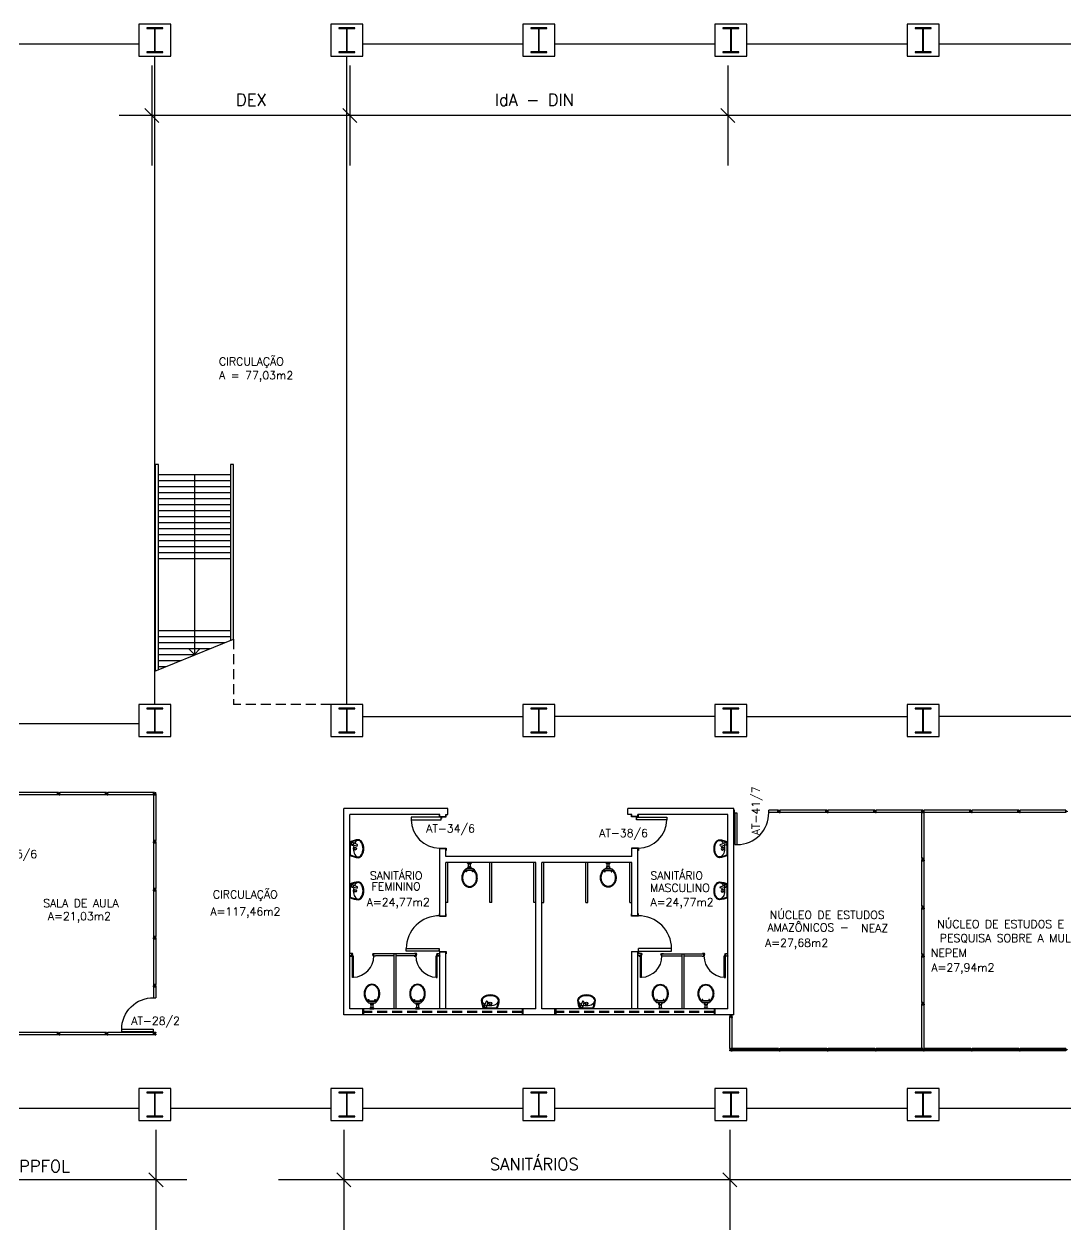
# Model space of a CAD drawing. Extents: x -34 to 79, y -30 to 41.
# Drawn here: x 6.37 to 32.4, y -29.62 to 0.51 of the extents above; entities that cross this region are included whole.
import ezdxf
from ezdxf.enums import TextEntityAlignment as Align

# ---------------------------------------------------------------- set-up
doc = ezdxf.new("R2010")
doc.units = 0
doc.header["$MEASUREMENT"] = 0
doc.linetypes.add('HIDDEN', pattern=[0.375, 0.25, -0.125])
doc.layers.get('0').update_dxf_attribs({"color": 2, "linetype": 'CONTINUOUS'})
for name, color, linetype in [('2', 2, 'CONTINUOUS'), ('ALV', 2, 'CONTINUOUS'), ('AREA', 2, 'CONTINUOUS'), ('DIV', 2, 'CONTINUOUS'), ('ENDEREÇO', 2, 'CONTINUOUS'), ('ESTR', 2, 'CONTINUOUS'), ('JAN2', 1, 'HIDDEN'), ('MARCO', 2, 'CONTINUOUS'), ('PEÇAS', 1, 'CONTINUOUS'), ('PORTA', 2, 'CONTINUOUS'), ('PROJ', 1, 'CONTINUOUS'), ('TEXTO', 2, 'CONTINUOUS')]:
    doc.layers.add(name, color=color, linetype=linetype)
doc.styles.add('UNB-100', font='simplex.shx', dxfattribs={"height": 0.2})

# ---------------------------------------------------------------- blocks, each defined once
blk = doc.blocks.new('MTT')
for p, q in [((-0.008, 0.03), (-0.03, 0.03)), ((-0.03, 0.006), (-0.03, 0.03)), ((-0.0205, 0.006), (-0.03, 0.006)), ((-0.0205, 0.006), (-0.0205, -0.006)), ((-0.008, 0.02), (-0.008, 0.03)), ((0.008, 0.02), (-0.008, 0.02)), ((0.0051, 0), (-0.0051, 0)), ((0, 0.0051), (0, -0.0051)), ((0.008, 0.03), (0.008, 0.02)), ((0.008, 0.03), (0.03, 0.03)), ((0.0205, 0.006), (0.0205, -0.006)), ((0.0205, 0.006), (0.03, 0.006)), ((0.03, 0.03), (0.03, 0.006)), ((-0.03, -0.006), (-0.03, -0.03)), ((-0.0205, -0.006), (-0.03, -0.006)), ((-0.008, -0.03), (-0.03, -0.03)), ((0.008, -0.02), (-0.008, -0.02)), ((-0.008, -0.03), (-0.008, -0.02)), ((0.008, -0.03), (0.008, -0.02)), ((0.008, -0.03), (0.03, -0.03)), ((0.0205, -0.006), (0.03, -0.006)), ((0.03, -0.03), (0.03, -0.006))]:
    blk.add_line(p, q)
blk = doc.blocks.new('DIV12')
for p, q in [((-0.0051, 0), (0.0051, 0)), ((0, -0.0051), (0, 0.0051)), ((0.0205, -0.004), (0.0205, 0.004)), ((0.0215, -0.004), (0.0215, 0.004)), ((0.0225, 0.006), (0.029, 0.006)), ((0.0225, 0.005), (0.028, 0.005)), ((0.029, 0.004), (0.029, -0.004)), ((0.03, 0.03), (0.03, -0.03)), ((0.03, 0.03), (1.17, 0.03)), ((0.03, 0.009), (0.03, 0.027)), ((0.03, 0.005), (0.03, -0.005)), ((1.17, 0.03), (1.17, -0.03)), ((1.17, 0.005), (1.17, -0.005)), ((1.1775, 0.006), (1.171, 0.006)), ((1.171, 0.004), (1.171, -0.004)), ((1.1775, 0.005), (1.172, 0.005)), ((1.1785, -0.004), (1.1785, 0.004)), ((1.1795, -0.004), (1.1795, 0.004)), ((1.2051, 0), (1.1949, 0)), ((1.1949, 0), (1.2051, 0)), ((1.2, -0.0051), (1.2, 0.0051)), ((0.0225, -0.005), (0.028, -0.005)), ((0.0225, -0.006), (0.029, -0.006)), ((0.03, -0.009), (0.03, -0.027)), ((0.03, -0.03), (0.03, -0.009)), ((0.03, -0.03), (1.17, -0.03)), ((1.1775, -0.006), (1.171, -0.006)), ((1.1775, -0.005), (1.172, -0.005))]:
    blk.add_line(p, q)
for centre, radius, start, end in [((0.0225, 0.004), 0.002, 90, 180), ((0.0225, 0.004), 0.001, 90, 180), ((0.028, 0.004), 0.001, 0, 90), ((0.029, 0.005), 0.001, 0, 90), ((1.171, 0.005), 0.001, 90, 180), ((1.172, 0.004), 0.001, 90, 180), ((1.1775, 0.004), 0.002, 360, 90), ((1.1775, 0.004), 0.001, 0, 90), ((0.0225, -0.004), 0.002, 180, 270), ((0.0225, -0.004), 0.001, 180, 270), ((0.028, -0.004), 0.001, 270, 0), ((0.029, -0.005), 0.001, 270, 0), ((1.171, -0.005), 0.001, 180, 270), ((1.172, -0.004), 0.001, 180, 270), ((1.1775, -0.004), 0.002, 270, 360), ((1.1775, -0.004), 0.001, 270, 0)]:
    blk.add_arc(centre, radius, start, end)
blk = doc.blocks.new('PAD12')
for p, q in [((-0.158, 0.827), (-0.158, 0.04)), ((-0.095, 0.827), (-0.158, 0.827)), ((-0.095, 0.04), (-0.095, 0.827)), ((-1.17, 0.03), (-0.945, 0.03)), ((-1.17, 0.03), (-1.17, -0.03)), ((-1.17, 0.009), (-1.17, 0.027)), ((-0.945, 0.03), (-0.945, -0.03)), ((-0.158, 0.04), (-0.095, 0.04)), ((-0.085, 0.03), (-0.075, 0.03)), ((-0.085, 0.03), (-0.085, -0.03)), ((-0.075, 0.03), (-0.075, -0.03)), ((-1.17, -0.03), (-1.17, -0.009)), ((-1.17, -0.009), (-1.17, -0.027)), ((-1.17, -0.03), (-0.945, -0.03)), ((-0.085, -0.03), (-0.075, -0.03))]:
    blk.add_line(p, q)
blk.add_arc((-0.158, 0.04), 0.787, 90, 180.7004)
blk = doc.blocks.new('PD12')
for p, q in [((-0.05, 0.827), (-0.113, 0.827)), ((-0.113, 0.827), (-0.113, 0.04)), ((-0.05, 0.04), (-0.05, 0.827)), ((-1.205, 0), (-1.195, 0)), ((-1.2, -0.005), (-1.2, 0.005)), ((-1.17, 0.03), (-1.17, -0.03)), ((-1.17, 0.03), (-0.9, 0.03)), ((-1.17, 0.009), (-1.17, 0.027)), ((-0.9, 0.03), (-0.9, -0.03)), ((-0.113, 0.04), (-0.05, 0.04)), ((-0.04, 0.03), (-0.04, -0.03)), ((-0.04, 0.03), (-0.03, 0.03)), ((-0.03, 0.03), (-0.03, -0.03)), ((0.005, 0), (-0.005, 0)), ((-0.005, 0), (0.005, 0)), ((0, -0.005), (0, 0.005)), ((-1.17, -0.009), (-1.17, -0.027)), ((-1.17, -0.03), (-1.17, -0.009)), ((-1.17, -0.03), (-0.9, -0.03)), ((-0.04, -0.03), (-0.03, -0.03))]:
    blk.add_line(p, q)
blk.add_arc((-0.113, 0.04), 0.787, 90, 180.7004)
blk = doc.blocks.new('LAVAT-P')
for p, q in [((-0.17, 0), (0.17, 0)), ((-0.157, -0.02), (0.157, -0.02)), ((0.063, -0.173), (0.094, -0.055)), ((0.069, -0.185), (0.09, -0.192)), ((0.102, -0.187), (0.151, -0.074))]:
    blk.add_line(p, q)
for points in [[(-0.225, -0.214, 0.136108), (-0.208, -0.262, 0.106861), (-0.155, -0.311, 0.073747), (-0.087, -0.339, 0.060305), (0, -0.349, 0.060305), (0.087, -0.339, 0.073747), (0.155, -0.311, 0.106861), (0.208, -0.262, 0.136108), (0.225, -0.214, 0.062982)], [(0.083, -0.096, 0.121735), (-0.082, -0.096, 0.073747), (-0.145, -0.122, 0.106861), (-0.192, -0.165, 0.153587), (-0.205, -0.208, 0.153587)], [(-0.205, -0.208, 0.153587), (-0.192, -0.251, 0.106861), (-0.145, -0.294, 0.073747), (-0.082, -0.32, 0.060305), (0, -0.329, 0.060305), (0.082, -0.32, 0.073747), (0.145, -0.294, 0.106861), (0.192, -0.251, 0.153587), (0.205, -0.208, 0.153587), (0.192, -0.165, 0.106861), (0.145, -0.122, 0.014792), (0.133, -0.115, 0.039243)]]:
    blk.add_lwpolyline(points, format="xyb")
for centre, radius in [((0, -0.135), 0.0347), ((0, -0.135), 0.0265), ((0.122, -0.065), 0.03)]:
    blk.add_circle(centre, radius)
for centre, radius, start, end in [((0.376, -0.254), 0.602, 155.0201, 176.1902), ((-0.376, -0.254), 0.602, 3.8098, 24.9799), ((0.376, -0.254), 0.582, 156.2686, 173.4578), ((0.073, -0.176), 0.01, 165.2139, 250.8603), ((0.122, -0.065), 0.0361, 302.4689, 199.2518), ((0.093, -0.183), 0.01, 250.8603, 336.5068), ((-0.376, -0.254), 0.582, 6.5422, 23.7314)]:
    blk.add_arc(centre, radius, start, end)
blk = doc.blocks.new('VDC-P')
for p, q in [((-0.127, 0.192), (0.127, 0.192)), ((-0.109, 0.202), (0.109, 0.202)), ((-0.068, 0.152), (0.068, 0.152)), ((-0.05, 0.152), (-0.03, 0.11)), ((-0.05, 0.015), (-0.05, 0)), ((-0.05, 0), (0.05, 0)), ((0.045, 0.02), (-0.045, 0.02)), ((-0.04, 0.025), (-0.04, 0.02)), ((0.035, 0.03), (-0.035, 0.03)), ((-0.03, 0.152), (-0.03, 0.11)), ((0.03, 0.11), (-0.03, 0.11)), ((0.03, 0.1), (-0.03, 0.1)), ((-0.025, 0.1), (-0.025, 0.03)), ((0.025, 0.1), (0.025, 0.03)), ((0.03, 0.152), (0.03, 0.11)), ((0.05, 0.152), (0.03, 0.11)), ((0.04, 0.025), (0.04, 0.02)), ((0.05, 0.015), (0.05, 0))]:
    blk.add_line(p, q)
for points in [[(0.16, 0.244, 0.050424), (0.18, 0.288, 0.082137), (0.195, 0.381, 0.082137), (0.18, 0.474, 0.090148), (0.138, 0.549, 0.104406), (0.073, 0.601, 0.117345), (0, 0.619, 0.117345), (-0.073, 0.601, 0.104406), (-0.138, 0.549, 0.090148), (-0.18, 0.474, 0.082137), (-0.195, 0.381, 0.082137)], [(-0.195, 0.381, 0.082137), (-0.18, 0.288, 0.050424), (-0.16, 0.244, 0.104406)], [(0.142, 0.254, 0.050424), (0.161, 0.295, 0.082137), (0.175, 0.381, 0.082137), (0.161, 0.468, 0.090148), (0.122, 0.536, 0.104406), (0.064, 0.583, 0.117345), (0, 0.599, 0.117345), (-0.064, 0.583, 0.104406), (-0.122, 0.536, 0.090148), (-0.161, 0.468, 0.082137), (-0.175, 0.381, 0.082137)], [(-0.175, 0.381, 0.082137), (-0.161, 0.295, 0.050424), (-0.142, 0.254, 0.050424)]]:
    blk.add_lwpolyline(points, format="xyb")
for centre in [(-0.083, 0.226), (0.083, 0.226)]:
    blk.add_circle(centre, 0.0101)
for centre, radius, start, end in [((0.08, 0.36), 0.266, 205.6863, 226.7558), ((0.08, 0.36), 0.246, 205.6863, 219.7706), ((-0.068, 0.202), 0.05, 226.7558, 270), ((-0.045, 0.015), 0.005, 90, 180), ((-0.035, 0.025), 0.005, 90, 180), ((-0.03, 0.105), 0.005, 90, 270), ((0.03, 0.105), 0.005, 270, 90), ((0.035, 0.025), 0.005, 0, 90), ((0.045, 0.015), 0.005, 360, 90), ((0.068, 0.202), 0.05, 270, 313.2442), ((-0.08, 0.36), 0.266, 313.2442, 334.3137), ((-0.08, 0.36), 0.246, 320.2294, 334.3137)]:
    blk.add_arc(centre, radius, start, end)

msp = doc.modelspace()

# ---------------------------------------------------------------- linework, layer by layer
at = {"linetype": 'ByBlock'}
for p, q in [((48.434, -1.771), (8.743, -1.771)), ((71.359, -28.371), (12.724, -28.371))]:
    msp.add_line(p, q, dxfattribs=at)
for p, q in [((14.559, -22.775), (14.509, -22.775)), ((14.559, -22.775), (14.559, -22.725)), ((16.159, -22.725), (15.109, -22.725)), ((15.109, -22.775), (15.109, -22.725)), ((15.109, -22.775), (15.109, -22.725)), ((15.609, -22.775), (15.154, -22.775)), ((16.159, -22.775), (15.659, -22.775)), ((16.159, -22.775), (16.159, -22.725)), ((16.159, -22.775), (16.159, -22.725)), ((16.748, -22.725), (16.709, -22.725)), ((16.709, -22.775), (16.709, -22.725)), ((16.759, -22.775), (16.709, -22.775)), ((21.786, -22.775), (21.786, -22.725)), ((21.786, -22.775), (21.786, -22.725)), ((22.309, -22.725), (23.359, -22.725)), ((22.309, -22.775), (22.309, -22.725)), ((22.309, -22.775), (22.309, -22.725)), ((22.309, -22.775), (22.809, -22.775)), ((22.859, -22.775), (23.314, -22.775)), ((23.359, -22.775), (23.359, -22.725)), ((23.359, -22.775), (23.359, -22.725)), ((23.909, -22.775), (23.909, -22.725)), ((23.909, -22.775), (23.959, -22.775)), ((28.804, -23.995), (28.864, -23.995)), ((28.804, -25.09), (28.804, -23.995)), ((28.828, -23.987), (28.828, -23.994)), ((28.839, -23.965), (28.829, -23.965)), ((28.829, -23.987), (28.829, -23.993)), ((28.829, -23.995), (28.839, -23.995)), ((28.838, -23.985), (28.83, -23.985)), ((28.838, -23.986), (28.83, -23.986)), ((28.83, -23.994), (28.838, -23.994)), ((28.834, -23.96), (28.834, -23.97)), ((28.834, -23.97), (28.834, -23.96)), ((28.839, -23.987), (28.839, -23.993)), ((28.84, -23.987), (28.84, -23.994)), ((28.864, -25.09), (28.864, -23.995)), ((24.004, -25.09), (24.064, -25.09)), ((24.025, -25.09), (24.007, -25.09)), ((24.028, -25.097), (24.028, -25.091)), ((24.029, -25.09), (24.039, -25.09)), ((24.029, -25.097), (24.029, -25.092)), ((24.039, -25.12), (24.029, -25.12)), ((24.03, -25.091), (24.038, -25.091)), ((24.038, -25.098), (24.03, -25.098)), ((24.038, -25.099), (24.03, -25.099)), ((24.034, -25.125), (24.034, -25.115)), ((24.039, -25.097), (24.039, -25.092)), ((24.04, -25.097), (24.04, -25.091)), ((24.043, -25.09), (24.061, -25.09)), ((24.064, -25.09), (24.043, -25.09))]:
    msp.add_line(p, q)
for centre, radius, start, end in [((28.83, -23.987), 0.002, 90, 180), ((28.829, -23.994), 0.001, 180, 270), ((28.83, -23.987), 0.001, 90, 180), ((28.83, -23.993), 0.001, 180, 270), ((28.838, -23.987), 0.002, 0, 90), ((28.838, -23.987), 0.001, 0, 90), ((28.838, -23.993), 0.001, 270, 0), ((28.839, -23.994), 0.001, 270, 0), ((24.029, -25.091), 0.001, 90, 180), ((24.03, -25.097), 0.002, 180, 270), ((24.03, -25.092), 0.001, 90, 180), ((24.03, -25.097), 0.001, 180, 270), ((24.038, -25.092), 0.001, 360, 90), ((24.038, -25.097), 0.001, 270, 360), ((24.038, -25.097), 0.002, 270, 360), ((24.039, -25.091), 0.001, 360, 90)]:
    msp.add_arc(centre, radius, start, end)
at = {"layer": '2'}
for p, q in [((18.009, -21.44), (18.009, -20.44)), ((18.059, -21.44), (18.059, -20.44)), ((20.409, -21.44), (20.409, -20.44)), ((20.459, -21.44), (20.459, -20.44)), ((16.92, -21.725), (16.909, -21.725)), ((21.548, -21.725), (21.559, -21.725)), ((21.72, -22.665), (21.72, -22.592)), ((15.609, -22.725), (15.609, -24.1)), ((15.659, -22.725), (15.659, -24.1)), ((21.786, -22.725), (21.709, -22.725)), ((21.774, -22.775), (21.709, -22.775)), ((22.809, -22.725), (22.809, -24.1)), ((22.859, -22.725), (22.859, -24.1)), ((25.204, -25.11), (24.064, -25.11)), ((25.204, -25.13), (24.064, -25.13)), ((26.404, -25.11), (25.264, -25.11)), ((26.404, -25.13), (25.264, -25.13)), ((27.604, -25.11), (26.464, -25.11)), ((27.604, -25.13), (26.464, -25.13)), ((28.804, -25.11), (27.664, -25.11)), ((28.804, -25.13), (27.664, -25.13)), ((30.004, -25.11), (28.864, -25.11)), ((30.004, -25.13), (28.864, -25.13)), ((31.204, -25.11), (30.064, -25.11)), ((31.204, -25.13), (30.064, -25.13)), ((32.404, -25.11), (31.264, -25.11)), ((32.404, -25.13), (31.264, -25.13))]:
    msp.add_line(p, q, dxfattribs=at)
at = {"layer": 'ALV'}
for p, q in [((14.359, -24.25), (14.359, -19.09)), ((16.959, -19.09), (14.359, -19.09)), ((16.759, -19.24), (14.509, -19.24)), ((14.509, -24.1), (14.509, -19.24)), ((16.759, -19.29), (16.759, -19.24)), ((16.909, -19.29), (16.909, -19.24)), ((16.909, -19.24), (16.959, -19.24)), ((16.959, -19.24), (16.959, -19.09)), ((21.459, -19.24), (21.459, -19.09)), ((24.109, -19.09), (21.459, -19.09)), ((21.559, -19.24), (21.459, -19.24)), ((21.559, -19.29), (21.559, -19.24)), ((21.709, -19.29), (21.709, -19.24)), ((23.959, -19.24), (21.709, -19.24)), ((23.959, -24.1), (23.959, -19.24)), ((24.109, -24.25), (24.109, -19.09)), ((16.759, -19.29), (16.909, -19.29)), ((21.709, -19.29), (21.559, -19.29)), ((16.759, -20.09), (16.909, -20.09)), ((16.759, -21.775), (16.759, -20.09)), ((16.909, -20.29), (16.909, -20.09)), ((21.709, -20.09), (21.559, -20.09)), ((21.559, -20.29), (21.559, -20.09)), ((21.709, -20.44), (21.709, -20.09)), ((21.709, -21.775), (21.709, -20.09)), ((21.559, -20.29), (16.909, -20.29)), ((19.159, -20.44), (16.909, -20.44)), ((16.909, -21.775), (16.909, -20.44)), ((16.959, -21.44), (16.959, -20.44)), ((19.109, -21.44), (19.109, -20.44)), ((19.159, -24.1), (19.159, -20.44)), ((19.309, -24.1), (19.309, -20.44)), ((21.559, -20.44), (19.309, -20.44)), ((19.359, -21.44), (19.359, -20.44)), ((21.509, -21.44), (21.509, -20.44)), ((21.559, -21.775), (21.559, -20.44)), ((16.959, -21.44), (16.909, -21.44)), ((18.059, -21.44), (18.009, -21.44)), ((19.159, -21.44), (19.109, -21.44)), ((19.309, -21.44), (19.359, -21.44)), ((20.409, -21.44), (20.459, -21.44)), ((21.509, -21.44), (21.559, -21.44)), ((16.759, -21.775), (16.909, -21.775)), ((16.759, -21.775), (16.909, -21.775)), ((21.709, -21.775), (21.559, -21.775)), ((21.709, -21.775), (21.559, -21.775)), ((16.759, -24.1), (16.759, -22.675)), ((16.759, -22.675), (16.909, -22.675)), ((16.909, -24.1), (16.909, -22.675)), ((21.559, -24.1), (21.559, -22.675)), ((21.709, -22.675), (21.559, -22.675)), ((21.709, -24.1), (21.709, -22.675)), ((19.159, -24.1), (14.509, -24.1)), ((14.834, -24.25), (14.834, -24.1)), ((18.834, -24.1), (18.834, -24.25)), ((23.959, -24.1), (19.309, -24.1)), ((19.634, -24.25), (19.634, -24.1)), ((23.634, -24.1), (23.634, -24.25)), ((24.109, -24.25), (14.359, -24.25))]:
    msp.add_line(p, q, dxfattribs=at)
at = {"layer": 'DIV'}
for p, q in [((9.559, -0.521), (9.559, -3.021)), ((14.509, -0.521), (14.509, -3.021)), ((23.954, -0.521), (23.954, -3.021)), ((16.748, -19.3), (16.748, -19.24)), ((16.92, -19.3), (16.92, -19.24)), ((21.548, -19.3), (21.548, -19.24)), ((21.72, -19.3), (21.72, -19.24)), ((25.239, -19.165), (25.229, -19.165)), ((16.795, -19.31), (16.041, -19.31)), ((16.041, -19.31), (16.041, -19.373)), ((16.041, -19.373), (16.795, -19.373)), ((16.748, -19.3), (16.92, -19.3)), ((16.795, -19.305), (16.795, -19.331)), ((16.795, -19.373), (16.795, -19.31)), ((16.795, -19.341), (16.797, -19.341)), ((16.797, -19.308), (16.797, -19.341)), ((21.72, -19.3), (21.548, -19.3)), ((21.664, -19.29), (21.604, -19.29)), ((21.634, -19.3), (21.634, -19.302)), ((21.665, -19.302), (21.634, -19.302)), ((21.669, -19.3), (21.643, -19.3)), ((21.672, -19.308), (21.672, -19.341)), ((21.674, -19.341), (21.672, -19.341)), ((21.674, -19.305), (21.674, -19.331)), ((21.674, -19.373), (21.674, -19.31)), ((21.674, -19.31), (22.428, -19.31)), ((22.428, -19.373), (21.674, -19.373)), ((22.428, -19.31), (22.428, -19.373)), ((16.748, -20.08), (16.92, -20.08)), ((16.748, -20.08), (16.748, -20.14)), ((16.748, -20.14), (16.759, -20.14)), ((16.909, -20.14), (16.92, -20.14)), ((16.92, -20.08), (16.92, -20.14)), ((21.548, -20.08), (21.548, -20.14)), ((21.72, -20.08), (21.548, -20.08)), ((21.559, -20.14), (21.548, -20.14)), ((21.72, -20.14), (21.709, -20.14)), ((21.72, -20.08), (21.72, -20.14)), ((16.748, -21.725), (16.759, -21.725)), ((16.748, -21.785), (16.748, -21.725)), ((16.748, -21.785), (16.92, -21.785)), ((16.92, -21.785), (16.92, -21.725)), ((21.548, -21.785), (21.548, -21.725)), ((21.72, -21.785), (21.548, -21.785)), ((21.72, -21.725), (21.709, -21.725)), ((21.72, -21.785), (21.72, -21.725)), ((15.918, -22.592), (16.739, -22.592)), ((15.918, -22.655), (15.918, -22.592)), ((16.739, -22.592), (16.739, -22.655)), ((22.55, -22.592), (21.72, -22.592)), ((22.55, -22.655), (22.55, -22.592)), ((16.739, -22.655), (15.918, -22.655)), ((16.739, -22.624), (16.741, -22.624)), ((16.739, -22.66), (16.739, -22.634)), ((16.741, -22.657), (16.741, -22.624)), ((16.743, -22.665), (16.769, -22.665)), ((16.747, -22.663), (16.779, -22.663)), ((16.748, -22.665), (16.748, -22.725)), ((16.748, -22.665), (16.92, -22.665)), ((16.748, -22.725), (16.759, -22.725)), ((16.759, -22.725), (16.748, -22.725)), ((16.779, -22.665), (16.779, -22.663)), ((16.909, -22.725), (16.92, -22.725)), ((16.92, -22.665), (16.92, -22.725)), ((21.548, -22.665), (21.72, -22.665)), ((21.548, -22.665), (21.548, -22.725)), ((21.548, -22.725), (21.559, -22.725)), ((21.709, -22.725), (21.72, -22.725)), ((21.72, -22.655), (22.55, -22.655)), ((21.72, -22.665), (21.72, -22.725)), ((24.004, -25.09), (24.004, -24.31)), ((24.064, -25.09), (24.064, -24.31)), ((9.664, -27.121), (9.664, -29.621)), ((14.359, -27.121), (14.359, -29.621)), ((24.004, -27.121), (24.004, -29.621)), ((10.434, -28.371), (-23.566, -28.371))]:
    msp.add_line(p, q, dxfattribs=at)
for centre in [(16.799, -19.305), (21.669, -19.305), (16.744, -22.66)]:
    msp.add_circle(centre, 0.00461, dxfattribs=at)
for centre, radius, start, end in [((16.757, -19.364), 0.716, 180.7012, 269.309), ((21.712, -19.364), 0.716, 270.691, 359.2988), ((16.739, -22.595), 0.821, 88.9779, 179.7739), ((21.729, -22.595), 0.821, 0.2261, 91.0221)]:
    msp.add_arc(centre, radius, start, end, dxfattribs=at)
at = {"layer": 'ESTR'}
for points in [[(9.434, 0.4), (9.624, 0.4), (9.624, -0.18), (9.434, -0.18), (9.434, -0.2), (9.834, -0.2), (9.834, -0.18), (9.644, -0.18), (9.644, 0.4), (9.834, 0.4), (9.834, 0.42), (9.434, 0.42)], [(14.234, 0.4), (14.424, 0.4), (14.424, -0.18), (14.234, -0.18), (14.234, -0.2), (14.634, -0.2), (14.634, -0.18), (14.444, -0.18), (14.444, 0.4), (14.634, 0.4), (14.634, 0.42), (14.234, 0.42)], [(19.034, 0.4), (19.224, 0.4), (19.224, -0.18), (19.034, -0.18), (19.034, -0.2), (19.434, -0.2), (19.434, -0.18), (19.244, -0.18), (19.244, 0.4), (19.434, 0.4), (19.434, 0.42), (19.034, 0.42)], [(23.834, 0.4), (24.024, 0.4), (24.024, -0.18), (23.834, -0.18), (23.834, -0.2), (24.234, -0.2), (24.234, -0.18), (24.044, -0.18), (24.044, 0.4), (24.234, 0.4), (24.234, 0.42), (23.834, 0.42)], [(28.634, 0.4), (28.824, 0.4), (28.824, -0.18), (28.634, -0.18), (28.634, -0.2), (29.034, -0.2), (29.034, -0.18), (28.844, -0.18), (28.844, 0.4), (29.034, 0.4), (29.034, 0.42), (28.634, 0.42)], [(9.434, -16.6), (9.624, -16.6), (9.624, -17.18), (9.434, -17.18), (9.434, -17.2), (9.834, -17.2), (9.834, -17.18), (9.644, -17.18), (9.644, -16.6), (9.834, -16.6), (9.834, -16.58), (9.434, -16.58)], [(14.234, -16.6), (14.424, -16.6), (14.424, -17.18), (14.234, -17.18), (14.234, -17.2), (14.634, -17.2), (14.634, -17.18), (14.444, -17.18), (14.444, -16.6), (14.634, -16.6), (14.634, -16.58), (14.234, -16.58)], [(19.034, -16.6), (19.224, -16.6), (19.224, -17.18), (19.034, -17.18), (19.034, -17.2), (19.434, -17.2), (19.434, -17.18), (19.244, -17.18), (19.244, -16.6), (19.434, -16.6), (19.434, -16.58), (19.034, -16.58)], [(23.834, -16.6), (24.024, -16.6), (24.024, -17.18), (23.834, -17.18), (23.834, -17.2), (24.234, -17.2), (24.234, -17.18), (24.044, -17.18), (24.044, -16.6), (24.234, -16.6), (24.234, -16.58), (23.834, -16.58)], [(28.634, -16.6), (28.824, -16.6), (28.824, -17.18), (28.634, -17.18), (28.634, -17.2), (29.034, -17.2), (29.034, -17.18), (28.844, -17.18), (28.844, -16.6), (29.034, -16.6), (29.034, -16.58), (28.634, -16.58)], [(9.434, -26.2), (9.624, -26.2), (9.624, -26.78), (9.434, -26.78), (9.434, -26.8), (9.834, -26.8), (9.834, -26.78), (9.644, -26.78), (9.644, -26.2), (9.834, -26.2), (9.834, -26.18), (9.434, -26.18)], [(14.234, -26.2), (14.424, -26.2), (14.424, -26.78), (14.234, -26.78), (14.234, -26.8), (14.634, -26.8), (14.634, -26.78), (14.444, -26.78), (14.444, -26.2), (14.634, -26.2), (14.634, -26.18), (14.234, -26.18)], [(19.034, -26.2), (19.224, -26.2), (19.224, -26.78), (19.034, -26.78), (19.034, -26.8), (19.434, -26.8), (19.434, -26.78), (19.244, -26.78), (19.244, -26.2), (19.434, -26.2), (19.434, -26.18), (19.034, -26.18)], [(23.834, -26.2), (24.024, -26.2), (24.024, -26.78), (23.834, -26.78), (23.834, -26.8), (24.234, -26.8), (24.234, -26.78), (24.044, -26.78), (24.044, -26.2), (24.234, -26.2), (24.234, -26.18), (23.834, -26.18)], [(28.634, -26.2), (28.824, -26.2), (28.824, -26.78), (28.634, -26.78), (28.634, -26.8), (29.034, -26.8), (29.034, -26.78), (28.844, -26.78), (28.844, -26.2), (29.034, -26.2), (29.034, -26.18), (28.634, -26.18)]]:
    msp.add_lwpolyline(points, close=True, dxfattribs=at)
at = {"layer": 'JAN2'}
for p, q in [((14.854, -24.1), (14.854, -24.25)), ((18.814, -24.1), (18.814, -24.25)), ((19.654, -24.1), (19.654, -24.25)), ((23.614, -24.1), (23.614, -24.25)), ((18.814, -24.16), (14.854, -24.16)), ((18.814, -24.19), (14.854, -24.19)), ((23.614, -24.16), (19.654, -24.16)), ((23.614, -24.19), (19.654, -24.19))]:
    msp.add_line(p, q, dxfattribs=at)
at = {"layer": 'MARCO'}
for p, q in [((14.514, -22.775), (14.514, -22.785)), ((14.514, -22.785), (14.564, -22.785)), ((14.574, -22.715), (14.524, -22.715)), ((14.524, -22.715), (14.524, -22.725)), ((14.559, -22.725), (14.574, -22.725)), ((14.559, -22.775), (14.564, -22.775)), ((14.564, -22.785), (14.564, -22.775)), ((14.564, -22.775), (14.574, -22.775)), ((14.574, -22.725), (14.574, -22.715)), ((14.584, -22.725), (14.574, -22.725)), ((14.574, -22.775), (14.574, -22.74)), ((14.574, -22.74), (14.584, -22.74)), ((14.584, -22.74), (14.584, -22.725)), ((15.084, -22.725), (15.094, -22.725)), ((15.084, -22.74), (15.084, -22.725)), ((15.094, -22.74), (15.084, -22.74)), ((15.094, -22.715), (15.144, -22.715)), ((15.094, -22.725), (15.094, -22.715)), ((15.109, -22.725), (15.094, -22.725)), ((15.094, -22.775), (15.094, -22.74)), ((15.104, -22.775), (15.094, -22.775)), ((15.109, -22.775), (15.104, -22.775)), ((15.104, -22.785), (15.104, -22.775)), ((15.154, -22.785), (15.104, -22.785)), ((15.144, -22.715), (15.144, -22.725)), ((15.154, -22.775), (15.154, -22.785)), ((16.114, -22.775), (16.114, -22.785)), ((16.114, -22.785), (16.164, -22.785)), ((16.174, -22.715), (16.124, -22.715)), ((16.124, -22.715), (16.124, -22.725)), ((16.159, -22.725), (16.174, -22.725)), ((16.159, -22.775), (16.164, -22.775)), ((16.164, -22.785), (16.164, -22.775)), ((16.164, -22.775), (16.174, -22.775)), ((16.174, -22.725), (16.174, -22.715)), ((16.184, -22.725), (16.174, -22.725)), ((16.174, -22.775), (16.174, -22.74)), ((16.174, -22.74), (16.184, -22.74)), ((16.184, -22.74), (16.184, -22.725)), ((16.684, -22.74), (16.684, -22.725)), ((16.684, -22.725), (16.694, -22.725)), ((16.694, -22.74), (16.684, -22.74)), ((16.694, -22.725), (16.694, -22.715)), ((16.694, -22.715), (16.744, -22.715)), ((16.709, -22.725), (16.694, -22.725)), ((16.694, -22.775), (16.694, -22.74)), ((16.704, -22.775), (16.694, -22.775)), ((16.704, -22.785), (16.704, -22.775)), ((16.709, -22.775), (16.704, -22.775)), ((16.754, -22.785), (16.704, -22.785)), ((16.744, -22.715), (16.744, -22.725)), ((16.754, -22.775), (16.754, -22.785)), ((21.741, -22.775), (21.741, -22.785)), ((21.741, -22.785), (21.774, -22.785)), ((21.801, -22.715), (21.751, -22.715)), ((21.751, -22.715), (21.751, -22.725)), ((21.786, -22.725), (21.801, -22.725)), ((21.786, -22.775), (21.791, -22.775)), ((21.791, -22.775), (21.801, -22.775)), ((21.801, -22.725), (21.801, -22.715)), ((21.811, -22.725), (21.801, -22.725)), ((21.801, -22.775), (21.801, -22.74)), ((21.801, -22.74), (21.811, -22.74)), ((21.811, -22.74), (21.811, -22.725)), ((22.284, -22.725), (22.294, -22.725)), ((22.284, -22.74), (22.284, -22.725)), ((22.294, -22.74), (22.284, -22.74)), ((22.294, -22.715), (22.344, -22.715)), ((22.294, -22.725), (22.294, -22.715)), ((22.309, -22.725), (22.294, -22.725)), ((22.294, -22.775), (22.294, -22.74)), ((22.304, -22.775), (22.294, -22.775)), ((22.309, -22.775), (22.304, -22.775)), ((22.304, -22.785), (22.304, -22.775)), ((22.354, -22.785), (22.304, -22.785)), ((22.344, -22.715), (22.344, -22.725)), ((22.354, -22.775), (22.354, -22.785)), ((23.314, -22.775), (23.314, -22.785)), ((23.314, -22.785), (23.364, -22.785)), ((23.374, -22.715), (23.324, -22.715)), ((23.324, -22.715), (23.324, -22.725)), ((23.359, -22.725), (23.374, -22.725)), ((23.359, -22.775), (23.364, -22.775)), ((23.364, -22.785), (23.364, -22.775)), ((23.364, -22.775), (23.374, -22.775)), ((23.374, -22.725), (23.374, -22.715)), ((23.384, -22.725), (23.374, -22.725)), ((23.374, -22.775), (23.374, -22.74)), ((23.374, -22.74), (23.384, -22.74)), ((23.384, -22.74), (23.384, -22.725)), ((23.884, -22.725), (23.894, -22.725)), ((23.884, -22.74), (23.884, -22.725)), ((23.894, -22.74), (23.884, -22.74)), ((23.894, -22.715), (23.944, -22.715)), ((23.894, -22.725), (23.894, -22.715)), ((23.909, -22.725), (23.894, -22.725)), ((23.894, -22.775), (23.894, -22.74)), ((23.904, -22.775), (23.894, -22.775)), ((23.909, -22.775), (23.904, -22.775)), ((23.904, -22.785), (23.904, -22.775)), ((23.954, -22.785), (23.904, -22.785)), ((23.944, -22.715), (23.944, -22.725)), ((23.954, -22.775), (23.954, -22.785))]:
    msp.add_line(p, q, dxfattribs=at)
at = {"layer": 'PORTA'}
for p, q in [((14.574, -22.775), (14.601, -22.775)), ((14.574, -23.31), (14.574, -22.775)), ((14.601, -23.31), (14.601, -22.775)), ((16.667, -23.31), (16.667, -22.775)), ((16.694, -22.775), (16.667, -22.775)), ((16.694, -23.31), (16.694, -22.775)), ((21.774, -23.31), (21.774, -22.775)), ((21.774, -22.775), (21.801, -22.775)), ((21.801, -23.31), (21.801, -22.775)), ((23.867, -23.31), (23.867, -22.775)), ((23.894, -22.775), (23.867, -22.775)), ((23.894, -23.31), (23.894, -22.775)), ((14.601, -23.31), (14.574, -23.31)), ((16.667, -23.31), (16.694, -23.31)), ((21.801, -23.31), (21.774, -23.31)), ((23.867, -23.31), (23.894, -23.31))]:
    msp.add_line(p, q, dxfattribs=at)
for centre, start, end in [((14.574, -22.775), 272.866, 360), ((16.694, -22.775), 180, 267.134), ((21.774, -22.775), 272.866, 360), ((23.894, -22.775), 180, 267.134)]:
    msp.add_arc(centre, 0.535, start, end, dxfattribs=at)
at = {"layer": 'PROJ'}
for p, q in [((10.034, 0.51), (9.234, 0.51)), ((9.234, 0.51), (9.234, -0.29)), ((10.034, -0.29), (10.034, 0.51)), ((14.834, 0.51), (14.034, 0.51)), ((14.034, 0.51), (14.034, -0.29)), ((14.834, -0.29), (14.834, 0.51)), ((19.634, 0.51), (18.834, 0.51)), ((18.834, 0.51), (18.834, -0.29)), ((19.634, -0.29), (19.634, 0.51)), ((24.434, 0.51), (23.634, 0.51)), ((23.634, 0.51), (23.634, -0.29)), ((24.434, -0.29), (24.434, 0.51)), ((29.234, 0.51), (28.434, 0.51)), ((28.434, 0.51), (28.434, -0.29)), ((29.234, -0.29), (29.234, 0.51)), ((9.234, 0.01), (5.234, 0.01)), ((9.634, 0.01), (9.624, 0.01)), ((14.444, 0.01), (14.434, 0.01)), ((18.834, 0.01), (14.834, 0.01)), ((23.634, 0.01), (19.634, 0.01)), ((28.434, 0.01), (24.434, 0.01)), ((33.234, 0.01), (29.234, 0.01)), ((9.234, -0.29), (10.034, -0.29)), ((9.634, -16.49), (9.634, -0.29)), ((14.034, -0.29), (14.834, -0.29)), ((14.434, -16.49), (14.434, -0.29)), ((18.834, -0.29), (19.634, -0.29)), ((23.634, -0.29), (24.434, -0.29)), ((28.434, -0.29), (29.234, -0.29)), ((9.647, -10.493), (9.647, -15.652)), ((9.724, -10.493), (9.647, -10.493)), ((9.724, -15.621), (9.724, -10.493)), ((11.602, -10.493), (11.524, -10.493)), ((11.524, -10.493), (11.524, -14.887)), ((11.602, -14.856), (11.602, -10.493)), ((9.724, -10.743), (11.524, -10.743)), ((10.625, -10.743), (10.624, -15.243)), ((9.724, -10.893), (11.524, -10.893)), ((9.724, -11.043), (11.524, -11.043)), ((9.724, -11.193), (11.524, -11.193)), ((9.724, -11.343), (11.524, -11.343)), ((9.724, -11.493), (11.524, -11.493)), ((9.724, -11.643), (11.524, -11.643)), ((9.724, -11.793), (11.524, -11.793)), ((9.724, -11.943), (11.524, -11.943)), ((9.724, -12.093), (11.524, -12.093)), ((9.724, -12.243), (11.524, -12.243)), ((9.724, -12.393), (11.524, -12.393)), ((9.724, -12.543), (11.524, -12.543)), ((9.724, -12.693), (11.524, -12.693)), ((9.724, -12.843), (11.524, -12.843)), ((9.724, -14.643), (11.524, -14.643)), ((9.634, -15.657), (11.602, -14.856)), ((9.724, -14.793), (11.524, -14.793)), ((9.724, -14.943), (11.388, -14.943)), ((9.724, -15.093), (11.02, -15.093)), ((9.724, -15.243), (10.652, -15.243)), ((10.624, -15.243), (10.494, -15.112)), ((10.624, -15.243), (10.755, -15.112)), ((9.724, -15.393), (10.284, -15.393)), ((9.724, -15.543), (9.916, -15.543)), ((9.234, -16.49), (9.234, -17.29)), ((10.034, -16.49), (9.234, -16.49)), ((10.034, -17.29), (10.034, -16.49)), ((14.034, -16.49), (14.034, -17.29)), ((14.834, -16.49), (14.034, -16.49)), ((14.834, -17.29), (14.834, -16.49)), ((18.834, -16.49), (18.834, -17.29)), ((19.634, -16.49), (18.834, -16.49)), ((19.634, -17.29), (19.634, -16.49)), ((23.634, -16.49), (23.634, -17.29)), ((24.434, -16.49), (23.634, -16.49)), ((24.434, -17.29), (24.434, -16.49)), ((28.434, -16.49), (28.434, -17.29)), ((29.234, -16.49), (28.434, -16.49)), ((29.234, -17.29), (29.234, -16.49)), ((14.834, -16.79), (18.834, -16.79)), ((23.634, -16.79), (19.634, -16.79)), ((24.434, -16.79), (28.434, -16.79)), ((33.234, -16.79), (29.234, -16.79)), ((5.234, -16.97), (9.234, -16.97)), ((9.234, -17.29), (10.034, -17.29)), ((14.034, -17.29), (14.834, -17.29)), ((18.834, -17.29), (19.634, -17.29)), ((23.634, -17.29), (24.434, -17.29)), ((28.434, -17.29), (29.234, -17.29)), ((9.234, -26.09), (9.234, -26.89)), ((10.034, -26.09), (9.234, -26.09)), ((10.034, -26.89), (10.034, -26.09)), ((14.034, -26.09), (14.034, -26.89)), ((14.834, -26.09), (14.034, -26.09)), ((14.834, -26.89), (14.834, -26.09)), ((18.834, -26.09), (18.834, -26.89)), ((19.634, -26.09), (18.834, -26.09)), ((19.634, -26.89), (19.634, -26.09)), ((23.634, -26.09), (23.634, -26.89)), ((24.434, -26.09), (23.634, -26.09)), ((24.434, -26.89), (24.434, -26.09)), ((28.434, -26.09), (28.434, -26.89)), ((29.234, -26.09), (28.434, -26.09)), ((29.234, -26.89), (29.234, -26.09)), ((9.234, -26.59), (5.234, -26.59)), ((14.034, -26.59), (10.034, -26.59)), ((18.834, -26.59), (14.834, -26.59)), ((23.634, -26.59), (19.634, -26.59)), ((28.434, -26.59), (24.434, -26.59)), ((33.234, -26.59), (29.234, -26.59)), ((9.234, -26.89), (10.034, -26.89)), ((14.034, -26.89), (14.834, -26.89)), ((18.834, -26.89), (19.634, -26.89)), ((23.634, -26.89), (24.434, -26.89)), ((28.434, -26.89), (29.234, -26.89))]:
    msp.add_line(p, q, dxfattribs=at)
at = {"layer": 'PROJ', "linetype": 'HIDDEN'}
for p in [(11.602, -14.856), (14.034, -16.49)]:
    msp.add_line(p, (11.602, -16.49), dxfattribs=at)
at = {"layer": 'TEXTO'}
for p, q in [((9.382, -1.595), (9.736, -1.949)), ((14.332, -1.595), (14.686, -1.949)), ((23.777, -1.595), (24.13, -1.949)), ((9.487, -28.195), (9.841, -28.549)), ((14.182, -28.195), (14.536, -28.549)), ((23.827, -28.195), (24.181, -28.549))]:
    msp.add_line(p, q, dxfattribs=at)

# ---------------------------------------------------------------- block references
at = {"layer": 'DIV'}
for name, p, rotation in [('DIV12', (7.234, -18.72), 180), ('MTT', (7.234, -18.72), 180), ('DIV12', (8.434, -18.72), 180), ('MTT', (8.434, -18.72), 180), ('DIV12', (9.634, -18.72), 180), ('MTT', (9.634, -18.72), 180), ('DIV12', (9.634, -18.72), 270), ('PAD12', (24.034, -19.165), 180), ('MTT', (25.234, -19.165), 180), ('DIV12', (26.434, -19.165), 180), ('MTT', (26.434, -19.165), 180), ('DIV12', (27.634, -19.165), 180), ('MTT', (27.634, -19.165), 180), ('DIV12', (28.834, -19.165), 180), ('MTT', (28.834, -19.165), 180), ('MTT', (28.834, -19.165), 180), ('DIV12', (28.834, -20.365), 90), ('DIV12', (30.034, -19.165), 180), ('MTT', (30.034, -19.165), 180), ('DIV12', (31.234, -19.165), 180), ('MTT', (31.234, -19.165), 180), ('DIV12', (32.434, -19.165), 180), ('MTT', (9.634, -19.92), 180), ('DIV12', (9.634, -19.92), 270), ('MTT', (28.834, -20.365), 180), ('MTT', (28.834, -20.365), 180), ('DIV12', (28.834, -21.565), 90), ('MTT', (9.634, -21.12), 180), ('DIV12', (9.634, -21.12), 270), ('MTT', (28.834, -21.565), 180), ('DIV12', (28.834, -22.765), 90), ('MTT', (9.634, -22.32), 180), ('DIV12', (9.634, -22.32), 270), ('MTT', (28.834, -22.765), 180), ('DIV12', (28.834, -23.965), 90), ('MTT', (9.634, -23.52), 180), ('MTT', (28.834, -23.965), 180), ('MTT', (24.034, -24.28), 180), ('DIV12', (7.234, -24.72), 180), ('MTT', (7.234, -24.72), 180), ('DIV12', (8.434, -24.72), 180), ('MTT', (8.434, -24.72), 180), ('DIV12', (9.634, -24.72), 180), ('MTT', (9.634, -24.72), 180), ('MTT', (24.034, -25.12), 180), ('DIV12', (25.234, -25.12), 180), ('MTT', (25.234, -25.12), 180), ('DIV12', (26.434, -25.12), 180), ('MTT', (26.434, -25.12), 180), ('DIV12', (27.634, -25.12), 180), ('MTT', (27.634, -25.12), 180), ('DIV12', (28.834, -25.12), 180), ('MTT', (28.834, -25.12), 180), ('DIV12', (30.034, -25.12), 180), ('MTT', (30.034, -25.12), 180), ('DIV12', (31.234, -25.12), 180), ('MTT', (31.234, -25.12), 180), ('DIV12', (32.434, -25.12), 180)]:
    msp.add_blockref(name, p, dxfattribs=dict(at, rotation=rotation))
at = {"layer": 'DIV', "xscale": -1, "rotation": 90}
msp.add_blockref('PD12', (9.634, -24.72), dxfattribs=at)
at = {"layer": 'PEÇAS'}
for name, p, rotation in [('LAVAT-P', (14.509, -20.095), 90), ('VDC-P', (17.501, -20.44), 180), ('LAVAT-P', (14.509, -21.148), 90), ('LAVAT-P', (18.019, -24.1), 180), ('LAVAT-P', (20.424, -24.1), 180)]:
    msp.add_blockref(name, p, dxfattribs=dict(at, rotation=rotation))
at = {"layer": 'PEÇAS', "xscale": -1}
for name, p, rotation in [('LAVAT-P', (23.959, -20.095), 270), ('VDC-P', (20.967, -20.44), 180), ('LAVAT-P', (23.959, -21.148), 270)]:
    msp.add_blockref(name, p, dxfattribs=dict(at, rotation=rotation))
at = {"layer": 'PEÇAS'}
for p in [(15.061, -24.1), (16.2, -24.1)]:
    msp.add_blockref('VDC-P', p, dxfattribs=at)
at = {"layer": 'PEÇAS', "xscale": -1}
for p in [(22.268, -24.1), (23.407, -24.1)]:
    msp.add_blockref('VDC-P', p, dxfattribs=at)

# ---------------------------------------------------------------- texts
at = {"layer": 'AREA', "style": 'UNB-100'}
for s, p in [('A = 77,03m2', (12.167, -8.366)), ('A=24,77m2', (15.718, -21.528)), ('A=24,77m2', (22.812, -21.528)), ('A=21,03m2', (7.75, -21.882)), ('A=117,46m2', (11.899, -21.765)), ('A=27,68m2', (25.675, -22.546)), ('A=27,94m2', (29.83, -23.164))]:
    msp.add_text(s, height=0.2, dxfattribs=at).set_placement(p, align=Align.CENTER)
at = {"layer": 'ENDEREÇO', "style": 'UNB-100'}
for s, rotation, p in [('AT-41/7', 90, (24.752, -19.758)), ('AT-25/6', 360, (5.477, -20.33)), ('AT-28/2', 360, (9.047, -24.496))]:
    msp.add_text(s, height=0.2, rotation=rotation, dxfattribs=at).set_placement(p)
msp.add_text('AT-38/6', height=0.2, dxfattribs=at).set_placement((20.741, -19.805))
at = {"layer": 'ENDEREÇO', "insert": (16.418, -19.491), "char_height": 0.2, "width": 2.81656, "attachment_point": 1, "style": 'UNB-100'}
msp.add_mtext('AT-34/6', dxfattribs=at)
at = {"layer": 'TEXTO', "style": 'UNB-100'}
for s, p in [('CIRCULAÇÃO', (12.048, -8.02)), ('SANITÁRIO', (15.666, -20.867)), ('SANITÁRIO', (22.677, -20.867)), ('CIRCULAÇÃO', (11.896, -21.338)), ('FEMININO', (15.666, -21.137)), ('MASCULINO', (22.759, -21.173)), ('SALA DE AULA', (7.789, -21.558)), ('NÚCLEO DE ESTUDOS', (26.44, -21.851)), ('AMAZÔNICOS -', (25.961, -22.162)), ('NEAZ', (27.625, -22.185)), ('NÚCLEO DE ESTUDOS E', (30.774, -22.079)), ('PESQUISA SOBRE A MULHER-', (31.267, -22.43)), ('NEPEM', (29.479, -22.8))]:
    msp.add_text(s, height=0.2, dxfattribs=at).set_placement(p, align=Align.CENTER)
at = {"layer": 'TEXTO', "linetype": 'ByBlock', "char_height": 0.3, "attachment_point": 5, "style": 'UNB-100'}
for s, insert in [('DEX', (12.046, -1.379)), ('IdA - DIN', (19.119, -1.379)), ('IL - PEPPFOL', (6.086, -28.03)), ('SANITÁRIOS', (19.119, -27.979))]:
    msp.add_mtext(s, dxfattribs=dict(at, insert=insert))

doc.saveas('drawing.dxf')
